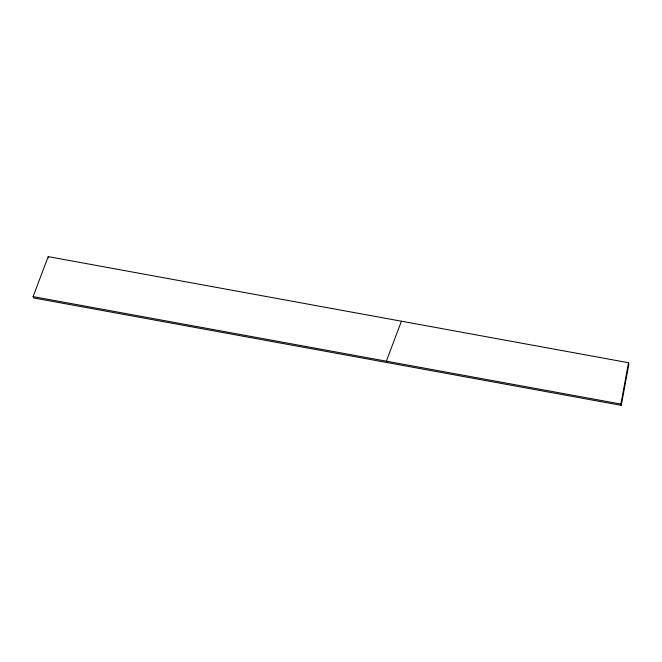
<?xml version="1.0" encoding="UTF-8"?>
<svg xmlns="http://www.w3.org/2000/svg" width="662" height="662" viewBox="0 0 662 662"><rect width="100%" height="100%" fill="white"/><g stroke="black" fill="none" stroke-linecap="round" stroke-linejoin="round"><path stroke-width="0.99" d="M621.279 405.367L620.89 404.06L628.511 362.726L48.202 256.633L33.1 296.609L33.489 297.908L621.279 405.367L628.9 364.026L628.511 362.726M401.437 321.211L386.335 361.187L387.063 362.544M33.1 296.609L620.89 404.06M48.202 256.633L48.591 257.94"/></g></svg>
